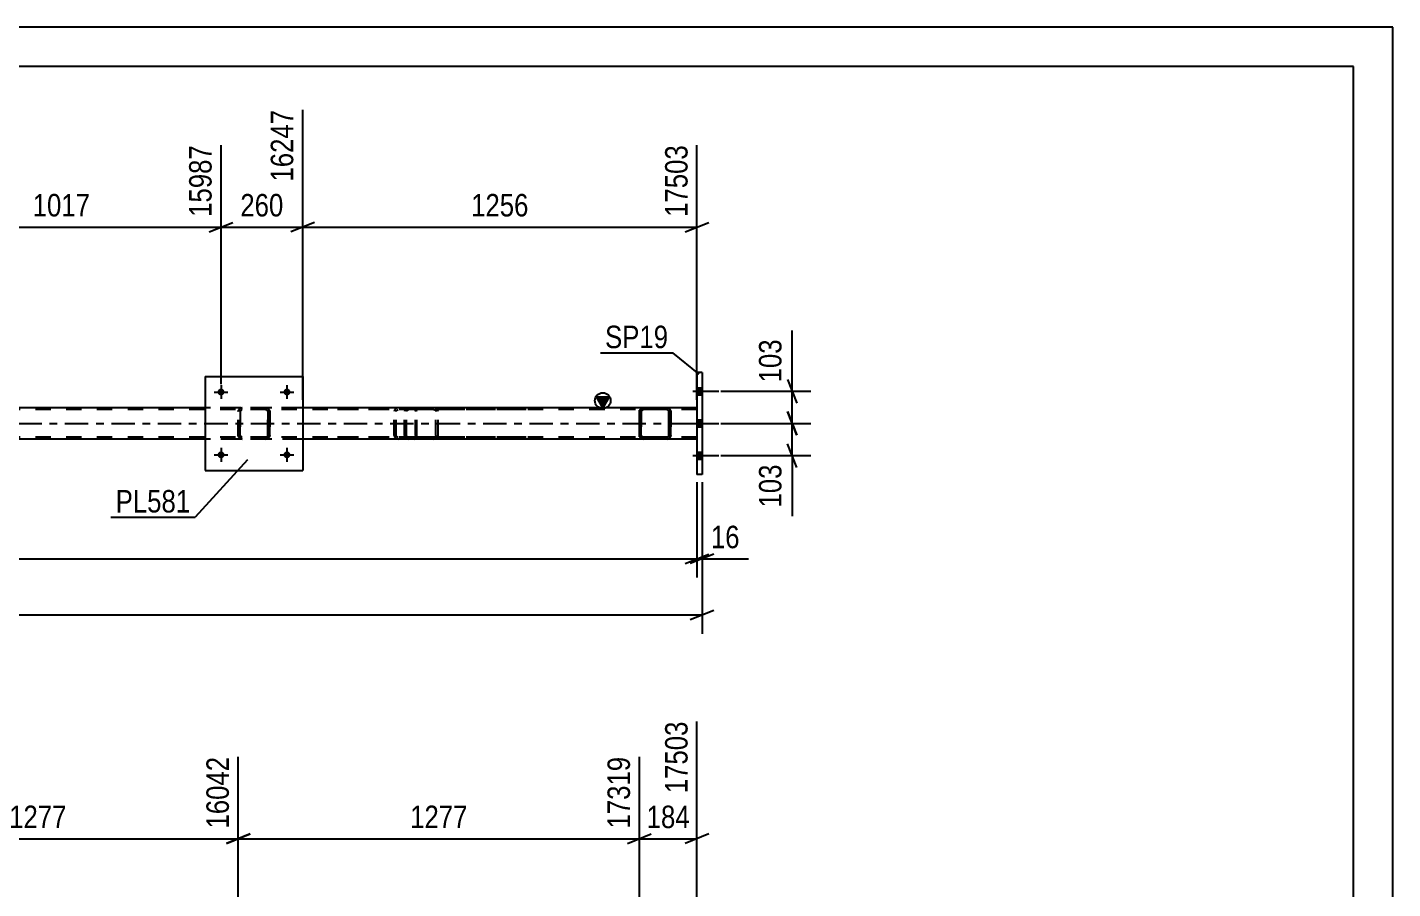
# Model space of a CAD drawing. Header units: millimetres. Extents: x 0 to 841, y 0 to 594.
# Drawn here: x 667.1 to 841, y 484.2 to 594 of the extents above; entities that cross this region are included whole.
import ezdxf

# ---------------------------------------------------------------- set-up
doc = ezdxf.new("R2010")
doc.units = ezdxf.units.MM
doc.linetypes.add('DXK_LINE_DOT2', pattern=[3.9198, 1.9599, -1.9599])
doc.linetypes.add('DXK_LINE_DOT3', pattern=[5.9187, 2.979, -0.9799, 0.9799, -0.9799])
doc.styles.add('Arial Narrow', font='ARIALN.TTF', dxfattribs={"height": 0.2})

# ---------------------------------------------------------------- blocks, each defined once
blk = doc.blocks.new('Unknown-103655156-1133')
at = {"color": 5, "linetype": 'Continuous'}
for p, q in [((841, 594), (0, 594)), ((841, 0), (841, 594)), ((836, 589), (5, 589)), ((836, 5), (836, 589))]:
    blk.add_line(p, q, dxfattribs=at)
blk = doc.blocks.new('Bolt-103655156-2913 - 2883')
at = {"linetype": 'Continuous'}
for points in [[(753.02, 547.19), (753.02, 548.07), (752.38, 548.07), (752.38, 547.19)], [(753.02, 547.19), (753.02, 548.07), (752.38, 548.07), (752.38, 547.19)], [(753.02, 547.19), (753.02, 548.07), (752.38, 548.07), (752.38, 547.19)], [(753.02, 543.09), (753.02, 543.97), (752.38, 543.97), (752.38, 543.09)], [(753.02, 543.09), (753.02, 543.97), (752.38, 543.97), (752.38, 543.09)], [(753.02, 538.99), (753.02, 539.87), (752.38, 539.87), (752.38, 538.99)], [(753.02, 538.99), (753.02, 539.87), (752.38, 539.87), (752.38, 538.99)], [(753.02, 538.99), (753.02, 539.87), (752.38, 539.87), (752.38, 538.99)]]:
    blk.add_hatch(color=1, dxfattribs=at).paths.add_polyline_path(points)
at = {"color": 1, "linetype": 'Continuous'}
for p, q in [((752.38, 548.07), (753.02, 548.07)), ((752.38, 548.07), (753.02, 548.07)), ((752.38, 548.07), (753.02, 548.07)), ((751.86, 547.63), (755.18, 547.63)), ((751.86, 547.63), (755.18, 547.63)), ((751.86, 547.63), (755.18, 547.63)), ((752.38, 547.19), (753.02, 547.19)), ((752.38, 547.19), (753.02, 547.19)), ((752.38, 547.19), (753.02, 547.19)), ((751.86, 543.53), (755.18, 543.53)), ((751.86, 543.53), (755.18, 543.53)), ((752.38, 543.97), (753.02, 543.97)), ((752.38, 543.97), (753.02, 543.97)), ((752.38, 543.09), (753.02, 543.09)), ((752.38, 543.09), (753.02, 543.09)), ((751.86, 539.43), (755.18, 539.43)), ((751.86, 539.43), (755.18, 539.43)), ((751.86, 539.43), (755.18, 539.43)), ((752.38, 539.87), (753.02, 539.87)), ((752.38, 539.87), (753.02, 539.87)), ((752.38, 539.87), (753.02, 539.87)), ((752.38, 538.99), (753.02, 538.99)), ((752.38, 538.99), (753.02, 538.99)), ((752.38, 538.99), (753.02, 538.99))]:
    blk.add_line(p, q, dxfattribs=at)
blk = doc.blocks.new('Part-103655156-2920 - 2883')
at = {"linetype": 'Continuous'}
blk.add_hatch(color=2, dxfattribs=at).paths.add_polyline_path([(740.38, 545.53), (739.58, 546.93), (741.18, 546.93)])
at = {"color": 2, "linetype": 'Continuous'}
for p, q in [((740.38, 545.53), (739.58, 546.93)), ((739.58, 546.93), (741.18, 546.93)), ((741.18, 546.93), (740.38, 545.53)), ((689.75, 545.53), (651.07, 545.53)), ((752.38, 545.53), (702.15, 545.53)), ((689.75, 541.53), (651.07, 541.53)), ((745.51, 541.53), (702.15, 541.53)), ((752.38, 541.53), (748.56, 541.53))]:
    blk.add_line(p, q, dxfattribs=at)
at = {"color": 7, "linetype": 'DXK_LINE_DOT2'}
for p, q in [((752.38, 545.29), (109.59, 545.29)), ((752.38, 545.53), (127.87, 545.53)), ((702.15, 545.53), (689.75, 545.53)), ((752.38, 545.53), (752.38, 541.53)), ((752.38, 541.77), (109.59, 541.77)), ((748.56, 541.53), (127.87, 541.53)), ((702.15, 541.53), (689.75, 541.53))]:
    blk.add_line(p, q, dxfattribs=at)
at = {"color": 7, "linetype": 'DXK_LINE_DOT3'}
blk.add_line((109.59, 543.53), (752.38, 543.53), dxfattribs=at)
at = {"color": 2, "linetype": 'Continuous'}
blk.add_circle((740.38, 546.43), 1, dxfattribs=at)
blk = doc.blocks.new('Part-103655156-3011 - 2883')
at = {"color": 2, "linetype": 'Continuous'}
for p, q in [((745.07, 545.23), (745.04, 545.05)), ((745.04, 542.01), (745.04, 545.05)), ((745.04, 545.05), (745.04, 545.05)), ((745.28, 545.05), (745.29, 545.14)), ((745.28, 542.01), (745.28, 545.05)), ((745.28, 545.05), (745.28, 545.05)), ((745.29, 545.14), (745.35, 545.22)), ((745.52, 545.53), (745.33, 545.49)), ((745.35, 545.22), (745.42, 545.27)), ((745.42, 545.27), (745.52, 545.29)), ((748.56, 545.53), (745.52, 545.53)), ((748.56, 545.29), (745.52, 545.29)), ((748.74, 545.49), (748.56, 545.53)), ((748.56, 545.29), (748.65, 545.27)), ((748.65, 545.27), (748.72, 545.22)), ((748.72, 545.22), (748.78, 545.14)), ((748.78, 545.14), (748.8, 545.05)), ((748.8, 542.01), (748.8, 545.05)), ((748.8, 545.05), (748.8, 545.05)), ((749.04, 545.05), (749, 545.23)), ((749.04, 542.01), (749.04, 545.05)), ((749.04, 545.05), (749.04, 545.05)), ((745.04, 542.01), (745.04, 542.01)), ((745.04, 542.01), (745.07, 541.83)), ((745.28, 542.01), (745.28, 542.01)), ((745.29, 541.92), (745.28, 542.01)), ((745.35, 541.84), (745.29, 541.92)), ((745.33, 541.57), (745.52, 541.53)), ((745.42, 541.79), (745.35, 541.84)), ((745.52, 541.77), (745.42, 541.79)), ((748.56, 541.77), (745.52, 541.77)), ((748.56, 541.53), (745.52, 541.53)), ((748.65, 541.79), (748.56, 541.77)), ((748.56, 541.53), (748.74, 541.57)), ((748.72, 541.84), (748.65, 541.79)), ((748.78, 541.92), (748.72, 541.84)), ((748.8, 542.01), (748.78, 541.92)), ((748.8, 542.01), (748.8, 542.01)), ((749, 541.83), (749.04, 542.01)), ((749.04, 542.01), (749.04, 542.01))]:
    blk.add_line(p, q, dxfattribs=at)
at = {"color": 7, "linetype": 'DXK_LINE_DOT2'}
for p, q in [((745.04, 545.05), (745.07, 545.23)), ((745.04, 542.01), (745.04, 545.05)), ((745.29, 545.14), (745.28, 545.05)), ((745.28, 545.05), (745.28, 542.01)), ((745.35, 545.22), (745.29, 545.14)), ((745.33, 545.49), (745.52, 545.53)), ((745.42, 545.27), (745.35, 545.22)), ((745.42, 545.27), (745.42, 545.27)), ((748.56, 545.53), (748.74, 545.49)), ((748.56, 545.29), (748.56, 545.29)), ((748.72, 545.22), (748.65, 545.27)), ((748.78, 545.14), (748.72, 545.22)), ((748.8, 545.05), (748.78, 545.14)), ((748.8, 545.05), (748.8, 542.01)), ((749, 545.23), (749.04, 545.05)), ((749.04, 545.05), (749.04, 542.01)), ((745.07, 541.83), (745.04, 542.01)), ((745.28, 542.01), (745.29, 541.92)), ((745.29, 541.92), (745.35, 541.84)), ((745.52, 541.53), (745.33, 541.57)), ((745.35, 541.84), (745.42, 541.79)), ((745.42, 541.79), (745.42, 541.79)), ((748.56, 541.77), (748.56, 541.77)), ((748.74, 541.57), (748.56, 541.53)), ((748.65, 541.79), (748.72, 541.84)), ((748.72, 541.84), (748.78, 541.92)), ((748.78, 541.92), (748.8, 542.01)), ((749.04, 542.01), (749, 541.83))]:
    blk.add_line(p, q, dxfattribs=at)
at = {"color": 7, "linetype": 'DXK_LINE_DOT3'}
blk.add_line((747.04, 543.53), (747.04, 543.53), dxfattribs=at)
at = {"color": 2, "linetype": 'Continuous'}
for centre, start, end in [((745.52, 545.05), 112.5, 157.5), ((748.56, 545.05), 22.5, 67.5), ((745.52, 542.01), 202.5, 247.5), ((748.56, 542.01), 292.5, 337.5)]:
    blk.add_arc(centre, 0.48, start, end, dxfattribs=at)
at = {"color": 7, "linetype": 'DXK_LINE_DOT2'}
for centre, start, end in [((745.52, 545.05), 112.5, 157.5), ((748.56, 545.05), 22.5, 67.5), ((745.52, 542.01), 202.5, 247.5), ((748.56, 542.01), 292.5, 337.5)]:
    blk.add_arc(centre, 0.48, start, end, dxfattribs=at)
blk = doc.blocks.new('Part-103655156-2947 - 2883')
at = {"color": 7, "linetype": 'DXK_LINE_DOT2'}
for p, q in [((716.4, 545.53), (704.25, 545.53)), ((716.4, 545.29), (704.25, 545.29)), ((713.85, 545.22), (713.81, 545.05)), ((713.81, 542.01), (713.81, 545.05)), ((713.85, 545.24), (713.85, 545.22)), ((714.06, 545.05), (714.08, 545.14)), ((714.06, 542.01), (714.06, 545.05)), ((714.08, 545.14), (714.14, 545.22)), ((714.31, 545.53), (714.12, 545.49)), ((714.14, 545.22), (714.22, 545.27)), ((714.22, 545.27), (714.31, 545.29)), ((715.13, 545.29), (715.13, 545.53)), ((716.51, 545.49), (716.4, 545.53)), ((716.4, 545.29), (716.46, 545.27)), ((716.46, 545.27), (716.5, 545.22)), ((716.5, 545.22), (716.53, 545.14)), ((716.6, 545.39), (716.51, 545.49)), ((716.53, 545.14), (716.54, 545.05)), ((716.54, 542.01), (716.54, 545.05)), ((716.66, 545.24), (716.6, 545.39)), ((716.68, 545.05), (716.66, 545.24)), ((716.68, 542.01), (716.68, 545.05)), ((716.4, 541.77), (704.25, 541.77)), ((716.4, 541.53), (704.25, 541.53)), ((713.81, 542.01), (713.85, 541.83)), ((714.08, 541.92), (714.06, 542.01)), ((714.14, 541.84), (714.08, 541.92)), ((714.12, 541.57), (714.31, 541.53)), ((714.22, 541.79), (714.14, 541.84)), ((714.31, 541.77), (714.22, 541.79)), ((715.13, 541.53), (715.13, 541.77)), ((716.46, 541.79), (716.4, 541.77)), ((716.4, 541.53), (716.51, 541.57)), ((716.5, 541.84), (716.46, 541.79)), ((716.53, 541.92), (716.5, 541.84)), ((716.51, 541.57), (716.6, 541.67)), ((716.54, 542.01), (716.53, 541.92)), ((716.6, 541.67), (716.66, 541.83)), ((716.66, 541.83), (716.68, 542.01))]:
    blk.add_line(p, q, dxfattribs=at)
for centre, start, end in [((714.3, 545.04), 111.1941, 156.1506), ((714.3, 542.03), 203.8494, 248.8059)]:
    blk.add_arc(centre, 0.492, start, end, dxfattribs=at)
blk = doc.blocks.new('Part-103655156-2949 - 2883')
at = {"color": 7, "linetype": 'DXK_LINE_DOT2'}
for p, q in [((715.16, 545.22), (715.13, 545.05)), ((715.13, 542.01), (715.13, 545.05)), ((715.17, 545.24), (715.16, 545.22)), ((715.38, 545.05), (715.4, 545.14)), ((715.38, 542.01), (715.38, 545.05)), ((715.4, 545.14), (715.46, 545.22)), ((715.64, 545.53), (715.44, 545.49)), ((715.46, 545.22), (715.54, 545.27)), ((715.54, 545.27), (715.64, 545.29)), ((730.63, 545.53), (715.64, 545.53)), ((730.63, 545.29), (715.64, 545.29)), ((719.07, 545.49), (718.87, 545.53)), ((718.87, 545.29), (718.97, 545.27)), ((718.97, 545.27), (719.06, 545.22)), ((719.06, 545.22), (719.11, 545.14)), ((719.11, 545.14), (719.13, 545.05)), ((719.13, 542.01), (719.13, 545.05)), ((719.35, 545.22), (719.35, 545.24)), ((719.39, 545.05), (719.35, 545.22)), ((719.39, 542.01), (719.39, 545.05)), ((715.13, 542.01), (715.17, 541.83)), ((715.4, 541.92), (715.38, 542.01)), ((715.46, 541.84), (715.4, 541.92)), ((715.44, 541.57), (715.64, 541.53)), ((715.54, 541.79), (715.46, 541.84)), ((715.64, 541.77), (715.54, 541.79)), ((730.63, 541.77), (715.64, 541.77)), ((730.63, 541.53), (715.64, 541.53)), ((718.97, 541.79), (718.87, 541.77)), ((718.87, 541.53), (719.07, 541.57)), ((719.06, 541.84), (718.97, 541.79)), ((719.11, 541.92), (719.06, 541.84)), ((719.13, 542.01), (719.11, 541.92)), ((719.35, 541.83), (719.39, 542.01))]:
    blk.add_line(p, q, dxfattribs=at)
for centre, start, end in [((715.62, 545.03), 110.7583, 155.68), ((718.89, 545.03), 24.3199, 69.2417), ((715.62, 542.03), 204.3199, 249.2417), ((718.89, 542.03), 290.7583, 335.68)]:
    blk.add_arc(centre, 0.496, start, end, dxfattribs=at)
blk = doc.blocks.new('Part-103655156-2991 - 2883')
at = {"color": 2, "linetype": 'Continuous'}
for p, q in [((753.02, 550.03), (752.38, 550.03)), ((752.38, 550.03), (752.38, 537.03)), ((753.02, 550.03), (753.02, 537.03)), ((753.02, 537.03), (752.38, 537.03))]:
    blk.add_line(p, q, dxfattribs=at)
blk = doc.blocks.new('Bolt-103655156-3029 - 2883')
at = {"linetype": 'Continuous'}
for points in [[(692.19, 547.53, -1), (691.31, 547.53, -1)], [(700.59, 547.53, -1), (699.71, 547.53, -1)]]:
    blk.add_hatch(color=1, dxfattribs=at).paths.add_polyline_path(points)
at = {"color": 1, "linetype": 'Continuous'}
for p, q in [((691.75, 548.41), (691.75, 546.65)), ((700.15, 548.41), (700.15, 546.65)), ((690.87, 547.53), (692.63, 547.53)), ((699.27, 547.53), (701.03, 547.53))]:
    blk.add_line(p, q, dxfattribs=at)
blk = doc.blocks.new('Bolt-103655156-3030 - 2883')
at = {"linetype": 'Continuous'}
for points in [[(692.19, 539.53, -1), (691.31, 539.53, -1)], [(700.59, 539.53, -1), (699.71, 539.53, -1)]]:
    blk.add_hatch(color=1, dxfattribs=at).paths.add_polyline_path(points)
at = {"color": 1, "linetype": 'Continuous'}
for p, q in [((690.87, 539.53), (692.63, 539.53)), ((691.75, 540.41), (691.75, 538.65)), ((699.27, 539.53), (701.03, 539.53)), ((700.15, 540.41), (700.15, 538.65))]:
    blk.add_line(p, q, dxfattribs=at)
blk = doc.blocks.new('Part-103655156-3035 - 2883')
at = {"color": 2, "linetype": 'Continuous'}
for p, q in [((689.75, 549.53), (689.75, 537.53)), ((689.75, 549.53), (702.15, 549.53)), ((702.15, 549.53), (702.15, 537.53)), ((689.75, 537.53), (702.15, 537.53))]:
    blk.add_line(p, q, dxfattribs=at)
blk = doc.blocks.new('Part-103655156-3036 - 2883')
at = {"color": 7, "linetype": 'DXK_LINE_DOT2'}
for p, q in [((693.95, 545.05), (693.99, 545.23)), ((693.99, 545.23), (693.95, 545.05)), ((693.95, 542.01), (693.95, 545.05)), ((693.95, 545.05), (693.95, 545.05)), ((693.95, 542.01), (693.95, 545.05)), ((694.19, 545.05), (694.21, 545.14)), ((694.21, 545.14), (694.19, 545.05)), ((694.19, 542.01), (694.19, 545.05)), ((694.19, 545.05), (694.19, 545.05)), ((694.19, 545.05), (694.19, 542.01)), ((694.21, 545.14), (694.26, 545.22)), ((694.26, 545.22), (694.21, 545.14)), ((694.25, 545.49), (694.43, 545.53)), ((694.43, 545.53), (694.25, 545.49)), ((694.26, 545.22), (694.34, 545.27)), ((694.34, 545.27), (694.26, 545.22)), ((694.43, 545.29), (694.34, 545.27)), ((697.47, 545.53), (694.43, 545.53)), ((697.47, 545.29), (694.43, 545.29)), ((697.47, 545.53), (697.66, 545.49)), ((697.66, 545.49), (697.47, 545.53)), ((697.47, 545.29), (697.57, 545.27)), ((697.57, 545.27), (697.64, 545.22)), ((697.64, 545.22), (697.57, 545.27)), ((697.64, 545.22), (697.7, 545.14)), ((697.7, 545.14), (697.64, 545.22)), ((697.7, 545.14), (697.71, 545.05)), ((697.71, 545.05), (697.7, 545.14)), ((697.71, 542.01), (697.71, 545.05)), ((697.71, 545.05), (697.71, 545.05)), ((697.71, 545.05), (697.71, 542.01)), ((697.92, 545.23), (697.95, 545.05)), ((697.95, 545.05), (697.92, 545.23)), ((697.95, 542.01), (697.95, 545.05)), ((697.95, 545.05), (697.95, 545.05)), ((697.95, 545.05), (697.95, 542.01)), ((693.95, 542.01), (693.95, 542.01)), ((693.99, 541.83), (693.95, 542.01)), ((693.95, 542.01), (693.99, 541.83)), ((694.19, 542.01), (694.19, 542.01)), ((694.21, 541.92), (694.19, 542.01)), ((694.19, 542.01), (694.21, 541.92)), ((694.26, 541.84), (694.21, 541.92)), ((694.21, 541.92), (694.26, 541.84)), ((694.43, 541.53), (694.25, 541.57)), ((694.25, 541.57), (694.43, 541.53)), ((694.34, 541.79), (694.26, 541.84)), ((694.26, 541.84), (694.34, 541.79)), ((694.43, 541.77), (694.34, 541.79)), ((697.47, 541.77), (694.43, 541.77)), ((697.47, 541.53), (694.43, 541.53)), ((697.57, 541.79), (697.47, 541.77)), ((697.66, 541.57), (697.47, 541.53)), ((697.47, 541.53), (697.66, 541.57)), ((697.64, 541.84), (697.57, 541.79)), ((697.57, 541.79), (697.64, 541.84)), ((697.7, 541.92), (697.64, 541.84)), ((697.64, 541.84), (697.7, 541.92)), ((697.71, 542.01), (697.7, 541.92)), ((697.7, 541.92), (697.71, 542.01)), ((697.71, 542.01), (697.71, 542.01)), ((697.95, 542.01), (697.92, 541.83)), ((697.92, 541.83), (697.95, 542.01)), ((697.95, 542.01), (697.95, 542.01))]:
    blk.add_line(p, q, dxfattribs=at)
at = {"color": 7, "linetype": 'DXK_LINE_DOT3'}
blk.add_line((695.95, 543.53), (695.95, 543.53), dxfattribs=at)
at = {"color": 7, "linetype": 'DXK_LINE_DOT2'}
for centre, start, end in [((694.43, 545.05), 112.5, 157.5), ((694.43, 545.05), 112.5, 157.5), ((697.47, 545.05), 22.5, 67.5), ((697.47, 545.05), 22.5, 67.5), ((694.43, 542.01), 202.5, 247.5), ((694.43, 542.01), 202.5, 247.5), ((697.47, 542.01), 292.5, 337.5), ((697.47, 542.01), 292.5, 337.5)]:
    blk.add_arc(centre, 0.48, start, end, dxfattribs=at)
blk = doc.blocks.new('StraightDimension-103655156-3119 - 2883')
at = {"color": 7, "linetype": 'Continuous'}
for p, q in [((702.15, 546.53), (702.15, 583.5)), ((752.38, 546.53), (752.38, 579)), ((703.65, 569.15), (700.65, 567.95)), ((750.88, 567.95), (753.88, 569.15)), ((702.15, 568.55), (752.38, 568.55))]:
    blk.add_line(p, q, dxfattribs=at)
at = {"color": 0, "linetype": 'Continuous'}
blk.add_wipeout([(751.78, 579.6), (747.58, 579.6), (747.58, 569.25), (751.78, 569.25)], dxfattribs=at)
at = {"color": 0}
blk.add_wipeout([(731.53, 569.3), (731.53, 573.5), (723.01, 573.5), (723.01, 569.3)], dxfattribs=at)
at = {"color": 3, "linetype": 'Continuous', "style": 'Arial Narrow'}
blk.add_text('17503', height=2.863, rotation=90.0002, dxfattribs=at).set_placement((751.18, 569.85))
at = {"color": 3, "style": 'Arial Narrow'}
blk.add_text('1256', height=2.863, dxfattribs=at).set_placement((723.61, 569.9))
blk = doc.blocks.new('StraightDimension-103655156-3132 - 2883')
at = {"color": 7, "linetype": 'Continuous'}
for p, q in [((702.15, 546.53), (702.15, 583.5)), ((691.75, 548.53), (691.75, 579)), ((690.25, 567.95), (693.25, 569.15)), ((703.65, 569.15), (700.65, 567.95)), ((691.75, 568.55), (702.15, 568.55))]:
    blk.add_line(p, q, dxfattribs=at)
at = {"color": 0}
blk.add_wipeout([(700.3, 569.3), (700.3, 573.5), (693.61, 573.5), (693.61, 569.3)], dxfattribs=at)
at = {"color": 3, "style": 'Arial Narrow'}
blk.add_text('260', height=2.863, dxfattribs=at).set_placement((694.21, 569.9))
at = {"color": 0, "linetype": 'Continuous'}
blk.add_wipeout([(701.55, 584.1), (697.35, 584.1), (697.35, 573.75), (701.55, 573.75)], dxfattribs=at)
at = {"color": 3, "linetype": 'Continuous', "style": 'Arial Narrow'}
blk.add_text('16247', height=2.863, rotation=90.0002, dxfattribs=at).set_placement((700.95, 574.35))
blk = doc.blocks.new('StraightDimension-103655156-3150 - 2883')
at = {"color": 7, "linetype": 'Continuous'}
for p, q in [((651.07, 546.53), (651.07, 583.5)), ((691.75, 548.53), (691.75, 579)), ((652.57, 569.15), (649.57, 567.95)), ((690.25, 567.95), (693.25, 569.15)), ((651.07, 568.55), (691.75, 568.55))]:
    blk.add_line(p, q, dxfattribs=at)
at = {"color": 0, "linetype": 'Continuous'}
blk.add_wipeout([(691.15, 579.6), (686.95, 579.6), (686.95, 569.25), (691.15, 569.25)], dxfattribs=at)
at = {"color": 0}
blk.add_wipeout([(675.67, 569.3), (675.67, 573.5), (667.16, 573.5), (667.16, 569.3)], dxfattribs=at)
at = {"color": 3, "linetype": 'Continuous', "style": 'Arial Narrow'}
blk.add_text('15987', height=2.863, rotation=90.0002, dxfattribs=at).set_placement((690.55, 569.85))
at = {"color": 3, "style": 'Arial Narrow'}
blk.add_text('1017', height=2.863, dxfattribs=at).set_placement((667.76, 569.9))
blk = doc.blocks.new('StraightDimension-103655156-3605 - 2883')
at = {"color": 7, "linetype": 'Continuous'}
for p, q in [((752.38, 536.03), (752.38, 523.88)), ((753.02, 536.03), (753.02, 523.88)), ((750.88, 525.68), (753.88, 526.88)), ((754.52, 526.88), (751.52, 525.68)), ((752.38, 526.28), (753.02, 526.28))]:
    blk.add_line(p, q, dxfattribs=at)
at = {"color": 0}
blk.add_wipeout([(758.41, 527.03), (758.41, 531.23), (753.55, 531.23), (753.55, 527.03)], dxfattribs=at)
at = {"color": 7, "linetype": 'Continuous'}
blk.add_line((753.02, 526.28), (758.93, 526.28), dxfattribs=at)
blk.add_line((753.02, 526.28), (758.93, 526.28), dxfattribs=at)
at = {"color": 3, "style": 'Arial Narrow'}
blk.add_text('16', height=2.863, dxfattribs=at).set_placement((754.15, 527.63))
blk = doc.blocks.new('StraightDimension-103655156-3615 - 2883')
at = {"color": 7, "linetype": 'Continuous'}
for p, q in [((752.38, 536.03), (752.38, 523.88)), ((67.67, 526.28), (752.38, 526.28)), ((750.88, 525.68), (753.88, 526.88))]:
    blk.add_line(p, q, dxfattribs=at)
blk = doc.blocks.new('StraightDimension-103655156-3636 - 2883')
at = {"color": 7, "linetype": 'Continuous'}
for p, q in [((753.02, 536.03), (753.02, 516.73)), ((67.03, 519.13), (753.02, 519.13)), ((751.52, 518.53), (754.52, 519.73))]:
    blk.add_line(p, q, dxfattribs=at)
blk = doc.blocks.new('StraightDimension-103655156-3647 - 2883')
at = {"color": 7, "linetype": 'Continuous'}
for p, q in [((763.89, 545.03), (765.09, 542.03)), ((755.42, 543.53), (766.89, 543.53)), ((764.49, 539.43), (764.49, 543.53)), ((765.09, 537.93), (763.89, 540.93)), ((755.42, 539.43), (766.89, 539.43))]:
    blk.add_line(p, q, dxfattribs=at)
at = {"color": 0}
blk.add_wipeout([(763.74, 538.91), (759.54, 538.91), (759.54, 532.22), (763.74, 532.22)], dxfattribs=at)
at = {"color": 7, "linetype": 'Continuous'}
blk.add_line((764.49, 539.43), (764.49, 531.7), dxfattribs=at)
blk.add_line((764.49, 539.43), (764.49, 531.7), dxfattribs=at)
at = {"color": 3, "style": 'Arial Narrow'}
blk.add_text('103', height=2.863, rotation=90.0002, dxfattribs=at).set_placement((763.14, 532.82))
blk = doc.blocks.new('StraightDimension-103655156-3657 - 2883')
at = {"color": 7, "linetype": 'Continuous'}
for p, q in [((763.89, 549.13), (765.09, 546.13)), ((755.42, 547.63), (766.89, 547.63)), ((764.49, 543.53), (764.49, 547.63)), ((765.09, 542.03), (763.89, 545.03)), ((755.42, 543.53), (766.89, 543.53))]:
    blk.add_line(p, q, dxfattribs=at)
at = {"color": 0}
blk.add_wipeout([(763.74, 554.84), (759.54, 554.84), (759.54, 548.16), (763.74, 548.16)], dxfattribs=at)
at = {"color": 7, "linetype": 'Continuous'}
blk.add_line((764.49, 547.63), (764.49, 555.37), dxfattribs=at)
blk.add_line((764.49, 547.63), (764.49, 555.37), dxfattribs=at)
at = {"color": 3, "style": 'Arial Narrow'}
blk.add_text('103', height=2.863, rotation=90.0002, dxfattribs=at).set_placement((763.14, 548.76))
blk = doc.blocks.new('StraightDimension-103655156-9457 - 3756')
at = {"color": 7, "linetype": 'Continuous'}
for p, q in [((693.95, 448.6), (693.95, 501.06)), ((745.04, 449.56), (745.04, 501.06)), ((695.45, 491.22), (692.45, 490.02)), ((693.95, 490.62), (745.04, 490.62)), ((743.54, 490.02), (746.54, 491.22))]:
    blk.add_line(p, q, dxfattribs=at)
at = {"color": 0, "linetype": 'Continuous'}
blk.add_wipeout([(744.44, 501.66), (740.24, 501.66), (740.24, 491.32), (744.44, 491.32)], dxfattribs=at)
at = {"color": 0}
blk.add_wipeout([(723.75, 491.37), (723.75, 495.57), (715.24, 495.57), (715.24, 491.37)], dxfattribs=at)
at = {"color": 3, "linetype": 'Continuous', "style": 'Arial Narrow'}
blk.add_text('17319', height=2.863, rotation=90.0002, dxfattribs=at).set_placement((743.84, 491.92))
at = {"color": 3, "style": 'Arial Narrow'}
blk.add_text('1277', height=2.863, dxfattribs=at).set_placement((715.84, 491.97))
blk = doc.blocks.new('StraightDimension-103655156-9458 - 3756')
at = {"color": 7, "linetype": 'Continuous'}
for p, q in [((642.87, 448.6), (642.87, 501.06)), ((693.95, 448.6), (693.95, 501.06)), ((644.37, 491.22), (641.37, 490.02)), ((642.87, 490.62), (693.95, 490.62)), ((692.45, 490.02), (695.45, 491.22))]:
    blk.add_line(p, q, dxfattribs=at)
at = {"color": 0, "linetype": 'Continuous'}
blk.add_wipeout([(693.35, 501.66), (689.15, 501.66), (689.15, 491.32), (693.35, 491.32)], dxfattribs=at)
at = {"color": 0}
blk.add_wipeout([(672.67, 491.37), (672.67, 495.57), (664.16, 495.57), (664.16, 491.37)], dxfattribs=at)
at = {"color": 3, "linetype": 'Continuous', "style": 'Arial Narrow'}
blk.add_text('16042', height=2.863, rotation=90.0002, dxfattribs=at).set_placement((692.75, 491.92))
at = {"color": 3, "style": 'Arial Narrow'}
blk.add_text('1277', height=2.863, dxfattribs=at).set_placement((664.76, 491.97))
blk = doc.blocks.new('StraightDimension-103655156-9067 - 3756')
at = {"color": 7, "linetype": 'Continuous'}
for p, q in [((634.25, 436.75), (634.25, 486.47)), ((719.39, 436.76), (719.39, 481.97)), ((635.75, 472.13), (632.75, 470.93)), ((634.25, 471.53), (719.39, 471.53)), ((717.89, 470.93), (720.89, 472.13))]:
    blk.add_line(p, q, dxfattribs=at)
at = {"color": 0, "linetype": 'Continuous'}
blk.add_wipeout([(718.79, 482.57), (714.59, 482.57), (714.59, 472.23), (718.79, 472.23)], dxfattribs=at)
at = {"color": 0}
blk.add_wipeout([(681.07, 472.28), (681.07, 476.48), (672.56, 476.48), (672.56, 472.28)], dxfattribs=at)
at = {"color": 3, "linetype": 'Continuous', "style": 'Arial Narrow'}
blk.add_text('16678', height=2.863, rotation=90.0002, dxfattribs=at).set_placement((718.19, 472.83))
at = {"color": 3, "style": 'Arial Narrow'}
blk.add_text('2128', height=2.863, dxfattribs=at).set_placement((673.16, 472.88))
blk = doc.blocks.new('StraightDimension-103655156-9456 - 3756')
at = {"color": 7, "linetype": 'Continuous'}
for p, q in [((752.38, 440.76), (752.38, 505.56)), ((745.04, 449.56), (745.04, 501.06)), ((743.54, 490.02), (746.54, 491.22)), ((745.04, 490.62), (752.38, 490.62)), ((753.88, 491.22), (750.88, 490.02))]:
    blk.add_line(p, q, dxfattribs=at)
at = {"color": 0}
blk.add_wipeout([(752.05, 491.37), (752.05, 495.57), (745.37, 495.57), (745.37, 491.37)], dxfattribs=at)
at = {"color": 3, "style": 'Arial Narrow'}
blk.add_text('184', height=2.863, dxfattribs=at).set_placement((745.97, 491.97))
at = {"color": 0, "linetype": 'Continuous'}
blk.add_wipeout([(751.78, 506.16), (747.58, 506.16), (747.58, 495.82), (751.78, 495.82)], dxfattribs=at)
at = {"color": 3, "linetype": 'Continuous', "style": 'Arial Narrow'}
blk.add_text('17503', height=2.863, rotation=90.0002, dxfattribs=at).set_placement((751.18, 496.42))
blk = doc.blocks.new('Mark-103655156-2987 - 2883')
at = {"color": 0}
blk.add_wipeout([(748.71, 553.12), (748.71, 556.12), (740.67, 556.12), (740.67, 553.12)], dxfattribs=at)
blk.add_wipeout([(748.71, 553.12), (748.71, 556.12), (740.67, 556.12), (740.67, 553.12)], dxfattribs=at)
at = {"color": 30, "linetype": 'Continuous'}
for p in [(740.07, 552.52), (752.67, 549.8)]:
    blk.add_line(p, (749.31, 552.52), dxfattribs=at)
at = {"color": 3, "style": 'Arial Narrow'}
blk.add_text('SP19', height=2.863, dxfattribs=at).set_placement((740.67, 553.12))
blk = doc.blocks.new('Mark-103655156-3031 - 2883')
at = {"color": 0}
blk.add_wipeout([(687.84, 532.18), (687.84, 535.18), (678.33, 535.18), (678.33, 532.18)], dxfattribs=at)
blk.add_wipeout([(687.84, 532.18), (687.84, 535.18), (678.33, 535.18), (678.33, 532.18)], dxfattribs=at)
at = {"color": 30, "linetype": 'Continuous'}
for p in [(695.12, 538.88), (677.73, 531.58)]:
    blk.add_line(p, (688.44, 531.58), dxfattribs=at)
at = {"color": 3, "style": 'Arial Narrow'}
blk.add_text('PL581', height=2.863, dxfattribs=at).set_placement((678.33, 532.18))

msp = doc.modelspace()

# ---------------------------------------------------------------- block references
for name in ['Unknown-103655156-1133', 'Part-103655156-2991 - 2883', 'Part-103655156-3035 - 2883', 'Bolt-103655156-3029 - 2883', 'Bolt-103655156-2913 - 2883', 'Part-103655156-2920 - 2883', 'Part-103655156-3036 - 2883', 'Part-103655156-2947 - 2883', 'Part-103655156-2949 - 2883', 'Part-103655156-3011 - 2883', 'Bolt-103655156-3030 - 2883']:
    msp.add_blockref(name, (0, 0))

# ---------------------------------------------------------------- next in the draw order: block references
for name in ['StraightDimension-103655156-3119 - 2883', 'StraightDimension-103655156-3605 - 2883', 'StraightDimension-103655156-9457 - 3756']:
    msp.add_blockref(name, (0, 0))

# ---------------------------------------------------------------- next in the draw order: block references
for name in ['StraightDimension-103655156-3132 - 2883', 'Mark-103655156-2987 - 2883', 'StraightDimension-103655156-3647 - 2883', 'StraightDimension-103655156-3615 - 2883', 'StraightDimension-103655156-9456 - 3756', 'StraightDimension-103655156-9458 - 3756']:
    msp.add_blockref(name, (0, 0))

# ---------------------------------------------------------------- next in the draw order: block references
for name in ['StraightDimension-103655156-3150 - 2883', 'StraightDimension-103655156-3657 - 2883', 'StraightDimension-103655156-3636 - 2883', 'StraightDimension-103655156-9067 - 3756']:
    msp.add_blockref(name, (0, 0))

# ---------------------------------------------------------------- next in the draw order: block references
msp.add_blockref('Mark-103655156-3031 - 2883', (0, 0))

doc.saveas('drawing.dxf')
